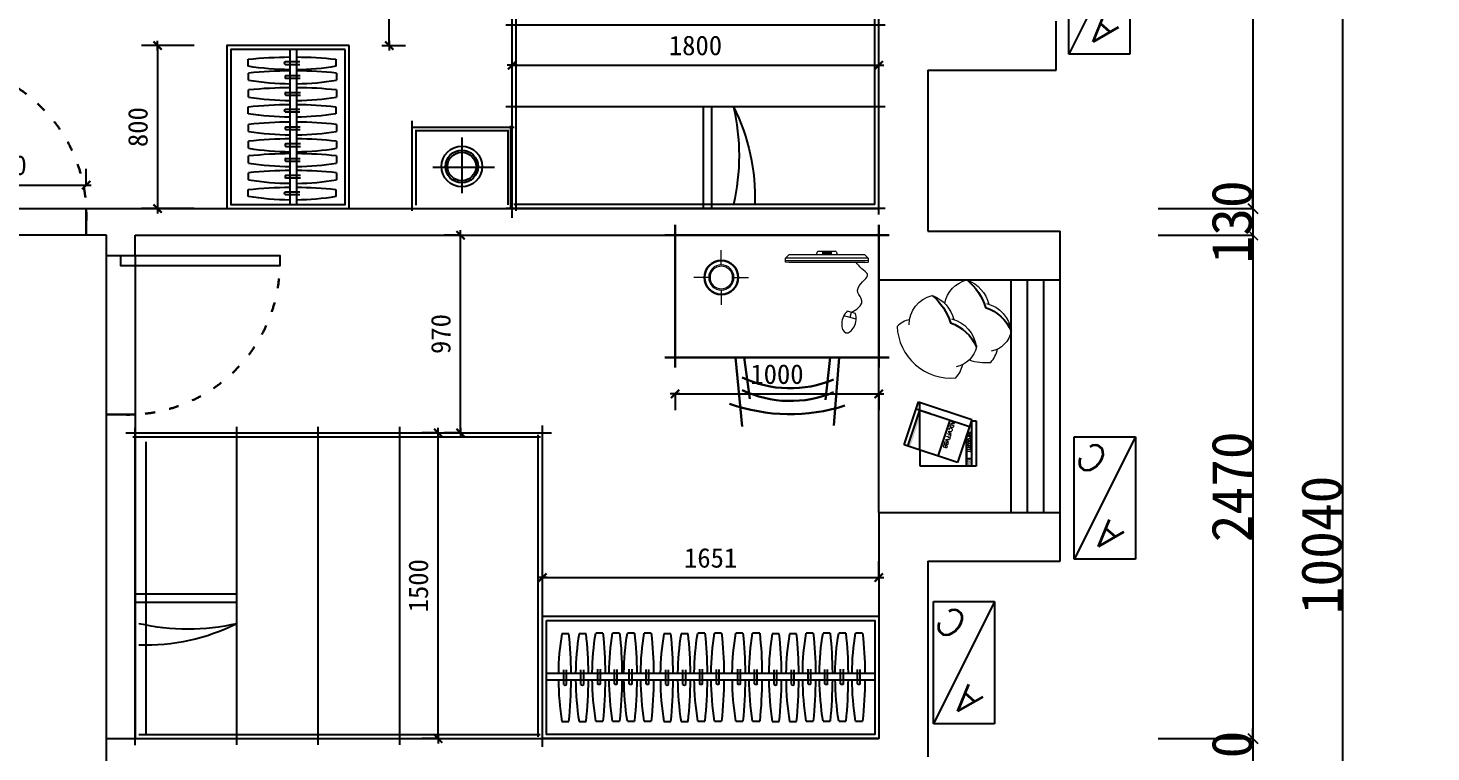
# Model space of a CAD drawing. Header units: millimetres. Extents: x -113526 to 211532, y -79714 to 28306.
# Drawn here: x 130696 to 137582, y -9075 to -5524 of the extents above; entities that cross this region are included whole.
import ezdxf

# ---------------------------------------------------------------- set-up
doc = ezdxf.new("R2010")
doc.units = ezdxf.units.MM
doc.header["$PDMODE"] = 35
doc.linetypes.add('ACAD_ISO03W100', pattern=[30, 12, -18])
doc.linetypes.add('CONTINOUS', pattern=[0])
doc.layers.add('$Longfin_AP_HATCH', color=1, linetype='Continuous')
doc.layers.add('F', color=8, linetype='Continuous')
for name, color, linetype, lineweight in [('0.15', 3, 'Continuous', 15), ('8', 8, 'Continuous', 5), ('WALL', 160, 'Continuous', 30), ('地面', 155, 'Continuous', 5), ('墙线', 7, 'CONTINOUS', 30), ('家具线', 135, 'Continuous', 18)]:
    doc.layers.add(name, color=color, linetype=linetype, lineweight=lineweight)
doc.styles.get("Standard").update_dxf_attribs({"font": 'txt', "bigfont": 'gbcbig.shx'})
doc.styles.add('标准', font='simhei.ttf')
doc.dimstyles.new('50', dxfattribs={"dimtxt": 120, "dimasz": 50, "dimexe": 1, "dimexo": 1, "dimgap": 1, "dimtad": 1, "dimdec": 0, "dimtxsty": '标准', "dimblk": 'ARCHTICK', "dimcen": 0, "dimdle": 1, "dimclrd": 157, "dimclre": 157, "dimclrt": 40, "dimadec": 0, "dimazin": 0, "dimtfac": 1, "dimtdec": 0, "dimtix": 1, "dimtmove": 2, "dimatfit": 3, "dimldrblk": 'DOT', "dimfxl": 100, "dimarcsym": 0})
doc.dimstyles.new('A3 HBA_80', dxfattribs={"dimscale": 80, "dimtxt": 2, "dimasz": 0.03, "dimexe": 2, "dimexo": 2.5, "dimgap": 0.6, "dimtad": 1, "dimdec": 0, "dimzin": 0, "dimdsep": 46, "dimtxsty": '标准', "dimblk": 'HBA_DIMENSION_TICK', "dimcen": 0, "dimclrd": 1, "dimclre": 1, "dimclrt": 2, "dimadec": 0, "dimazin": 0, "dimtfac": 1, "dimtdec": 0, "dimtix": 1, "dimtmove": 2, "dimatfit": 3, "dimldrblk": 'DOT', "dimfxl": 1, "dimtvp": 1, "dimtolj": 1, "dimtzin": 0, "dimarcsym": 0})

# ---------------------------------------------------------------- blocks, each defined once
blk = doc.blocks.new('_ArchTick')
at = {"color": 0, "linetype": 'ByBlock', "const_width": 0.15}
blk.add_lwpolyline([(-0.5, -0.5), (0.5, 0.5)], dxfattribs=at)
blk = doc.blocks.new('*D191')
at = {"color": 157, "lineweight": -2, "ltscale": 200, "transparency": 16777216}
for p, q in [((136243.1, -3039.7), (136709.2, -3039.7)), ((136708.2, -3038.7), (136708.2, -6410.7)), ((136243.1, -6409.7), (136709.2, -6409.7))]:
    blk.add_line(p, q, dxfattribs=at)
at = {"layer": 'Defpoints', "color": 0, "ltscale": 200, "transparency": 16777216}
for p in [(136242.1, -3039.7), (136242.1, -6409.7), (136708.2, -6409.7)]:
    blk.add_point(p, dxfattribs=at)
at = {"color": 157, "lineweight": -2, "ltscale": 200, "transparency": 16777216, "xscale": 50, "yscale": 50, "zscale": 50}
for p, rotation in [((136708.2, -3039.7), 90), ((136708.2, -6409.7), 270)]:
    blk.add_blockref('_ArchTick', p, dxfattribs=dict(at, rotation=rotation))
at = {"color": 2, "ltscale": 200, "transparency": 16777216, "insert": (136606.1, -4724.7), "char_height": 200, "attachment_point": 5, "rotation": 90, "style": '标准'}
blk.add_mtext('3370', dxfattribs=at)
blk = doc.blocks.new('_Dot')
at = {"color": 0, "linetype": 'ByBlock', "lineweight": -2}
blk.add_line((-0.5, 0), (-1, 0), dxfattribs=at)
at = {"color": 0, "linetype": 'ByBlock', "const_width": 0.5}
blk.add_lwpolyline([(-0.25, 0, 1), (0.25, 0, 1)], format="xyb", close=True, dxfattribs=at)
blk = doc.blocks.new('DOT')
at = {"color": 0, "linetype": 'ByBlock'}
blk.add_line((-0.35, 0), (-1, 0), dxfattribs=at)
at = {"color": 0, "linetype": 'ByBlock', "const_width": 0.35}
blk.add_lwpolyline([(-0.175, 0, 1), (0.175, 0, 1)], format="xyb", close=True, dxfattribs=at)
blk = doc.blocks.new('*D192')
at = {"color": 157, "lineweight": -2, "ltscale": 200, "transparency": 16777216}
for p, q in [((136708.2, -6409.7), (136708.2, -6359.7)), ((136243.1, -6409.7), (136709.2, -6409.7)), ((136708.2, -6409.7), (136708.2, -6539.7)), ((136243.1, -6539.7), (136709.2, -6539.7)), ((136708.2, -6539.7), (136708.2, -6589.7))]:
    blk.add_line(p, q, dxfattribs=at)
at = {"layer": 'Defpoints', "color": 0, "ltscale": 200, "transparency": 16777216}
for p in [(136242.1, -6409.7), (136242.1, -6539.7), (136708.2, -6539.7)]:
    blk.add_point(p, dxfattribs=at)
at = {"color": 157, "lineweight": -2, "ltscale": 200, "transparency": 16777216, "xscale": 50, "yscale": 50, "zscale": 50}
for p, rotation in [((136708.2, -6409.7), 270), ((136708.2, -6539.7), 90)]:
    blk.add_blockref('_ArchTick', p, dxfattribs=dict(at, rotation=rotation))
at = {"color": 2, "ltscale": 200, "transparency": 16777216, "insert": (136606.1, -6474.7), "char_height": 200, "attachment_point": 5, "rotation": 90, "style": '标准'}
blk.add_mtext('130', dxfattribs=at)
blk = doc.blocks.new('*D193')
at = {"color": 157, "lineweight": -2, "ltscale": 200, "transparency": 16777216}
for p, q in [((136243.1, -6539.7), (136709.2, -6539.7)), ((136708.2, -6538.7), (136708.2, -9010.7)), ((136243.1, -9009.7), (136709.2, -9009.7))]:
    blk.add_line(p, q, dxfattribs=at)
at = {"layer": 'Defpoints', "color": 0, "ltscale": 200, "transparency": 16777216}
for p in [(136242.1, -6539.7), (136242.1, -9009.7), (136708.2, -9009.7)]:
    blk.add_point(p, dxfattribs=at)
at = {"color": 157, "lineweight": -2, "ltscale": 200, "transparency": 16777216, "xscale": 50, "yscale": 50, "zscale": 50}
for p, rotation in [((136708.2, -6539.7), 90), ((136708.2, -9009.7), 270)]:
    blk.add_blockref('_ArchTick', p, dxfattribs=dict(at, rotation=rotation))
at = {"color": 2, "ltscale": 200, "transparency": 16777216, "insert": (136606.1, -7774.7), "char_height": 200, "attachment_point": 5, "rotation": 90, "style": '标准'}
blk.add_mtext('2470', dxfattribs=at)
blk = doc.blocks.new('*D194')
at = {"color": 157, "lineweight": -2, "ltscale": 200, "transparency": 16777216}
for p, q in [((136243.1, -9009.7), (136709.2, -9009.7)), ((136708.2, -9009.7), (136708.2, -8959.7)), ((136708.2, -9009.7), (136708.2, -9339.7)), ((136243.1, -9339.7), (136709.2, -9339.7)), ((136708.2, -9339.7), (136708.2, -9389.7))]:
    blk.add_line(p, q, dxfattribs=at)
at = {"layer": 'Defpoints', "color": 0, "ltscale": 200, "transparency": 16777216}
for p in [(136242.1, -9009.7), (136242.1, -9339.7), (136708.2, -9339.7)]:
    blk.add_point(p, dxfattribs=at)
at = {"color": 157, "lineweight": -2, "ltscale": 200, "transparency": 16777216, "xscale": 50, "yscale": 50, "zscale": 50}
for p, rotation in [((136708.2, -9009.7), 270), ((136708.2, -9339.7), 90)]:
    blk.add_blockref('_ArchTick', p, dxfattribs=dict(at, rotation=rotation))
at = {"color": 2, "ltscale": 200, "transparency": 16777216, "insert": (136606.1, -9174.7), "char_height": 200, "attachment_point": 5, "rotation": 90, "style": '标准'}
blk.add_mtext('330', dxfattribs=at)
blk = doc.blocks.new('*D197')
at = {"color": 157, "lineweight": -2, "ltscale": 200, "transparency": 16777216}
for p, q in [((136243.1, -3039.7), (137149.1, -3039.7)), ((137148.1, -3038.7), (137148.1, -13080.7)), ((136243.1, -13079.7), (137149.1, -13079.7))]:
    blk.add_line(p, q, dxfattribs=at)
at = {"layer": 'Defpoints', "color": 0, "ltscale": 200, "transparency": 16777216}
for p in [(136242.1, -3039.7), (136242.1, -13079.7), (137148.1, -13079.7)]:
    blk.add_point(p, dxfattribs=at)
at = {"color": 157, "lineweight": -2, "ltscale": 200, "transparency": 16777216, "xscale": 50, "yscale": 50, "zscale": 50}
for p, rotation in [((137148.1, -3039.7), 90), ((137148.1, -13079.7), 270)]:
    blk.add_blockref('_ArchTick', p, dxfattribs=dict(at, rotation=rotation))
at = {"color": 2, "ltscale": 200, "transparency": 16777216, "insert": (137046, -8059.7), "char_height": 200, "attachment_point": 5, "rotation": 90, "style": '标准'}
blk.add_mtext('10040', dxfattribs=at)
blk = doc.blocks.new('sadffgdj')
at = {"color": 250, "linetype": 'Continuous'}
for p, q in [((108091.4, -7757.5), (108691.7, -7757.5)), ((108091.4, -8057.4), (108091.4, -7757.5)), ((108691.7, -7757.5), (108691.7, -8057.4)), ((108691.7, -8057.4), (108091.4, -8057.4))]:
    blk.add_line(p, q, dxfattribs=at)
at = {"color": 250, "linetype": 'ByBlock'}
blk.add_line((108691.7, -8057.4), (108091.4, -7757.5), dxfattribs=at)
at = {"color": 250, "linetype": 'Continuous'}
for s, p in [('C', (108597.7, -7933)), ('A', (108220.5, -8005.4))]:
    blk.add_text(s, height=135.5, rotation=48.93217, dxfattribs=at).set_placement(p)
blk = doc.blocks.new('dsfbN')
at = {"color": 8}
blk.add_lwpolyline([(173732475.5, 71137090.8, -0.14773), (173732557.5, 71136951.3, -0.213343), (173732677.8, 71136828.2, -0.178662)], format="xyb", dxfattribs=at)
at = {"layer": '0.15', "color": 4, "linetype": 'ByBlock'}
for points in [[(173732355.2, 71136954, -0.356772), (173732475.5, 71137090.8, -0.249542), (173732574.6, 71136966.9, 9.61688)], [(173732358.1, 71136978.1, 0.165541), (173732295, 71136948.5, 0.425989), (173732568.4, 71136680.5, 0.121523), (173732606.1, 71136744.1, -7.115464)], [(173732564, 71136970.6, -0.306663), (173732677.8, 71136828.2, -0.30633), (173732573.9, 71136735.2, 0.872847)]]:
    blk.add_lwpolyline(points, format="xyb", dxfattribs=at)
blk = doc.blocks.new('DGBAehnrgm')
at = {"color": 8}
blk.add_lwpolyline([(173732475.5, 71137090.8, -0.14773), (173732557.5, 71136951.3, -0.213343), (173732677.8, 71136828.2, -0.178662)], format="xyb", dxfattribs=at)
at = {"layer": '0.15', "color": 4, "linetype": 'ByBlock'}
for points in [[(173732358.9, 71136981.9, -0.302541), (173732475.5, 71137090.8, -0.249542), (173732574.6, 71136966.9)], [(173732564, 71136970.6, -0.306663), (173732677.8, 71136828.2, -0.30633), (173732573.9, 71136735.2, 0.872847)], [(173732463.8, 71136698.6, 0.100993), (173732568.4, 71136680.5, 0.121523), (173732606.1, 71136744.1)]]:
    blk.add_lwpolyline(points, format="xyb", dxfattribs=at)
at = {"layer": '$Longfin_AP_HATCH', "color": 2}
blk.add_blockref('dsfbN', (-175.5, -66.5), dxfattribs=at)
blk = doc.blocks.new('q4yq34')
h = blk.add_hatch()
h.set_pattern_fill('AR-SAND', color=8, scale=0.1, angle=-45, style=0)
h.set_pattern_definition([(352.5, (11138.1767, -104217.2023), (3.34753489, 3.57381349), [0, -3.8608, 0, -4.318, 0, -4.1275]), (322.5, (11138.177, -104217.202), (8.2473285, 1.89010928), [0, -2.0828, 0, -3.4798, 0, -1.3335]), (282.5, (11135.9675, -104214.993), (5.60332312, -5.58299826), [0, -1.27, 0, -4.572, 0, -5.969]), (272.5, (11135.9675, -104214.993), (6.9755078, -3.8228111), [0, -0.635, 0, -2.9972, 0, -3.429])])
h.paths.add_polyline_path([(31271.6, -2113.7), (31241.6, -2113.7), (31241.6, -2133.7), (31271.6, -2133.7)])
at = {"color": 8}
for p, q in [((31008.2, -2330.9), (31080.8, -2112.7)), ((31042, -2324.2), (31109.3, -2122.1)), ((31080.8, -2112.7), (31256.3, -2171.1)), ((31086.6, -2114.6), (31086.6, -2093.7)), ((31086.6, -2093.7), (31271.6, -2093.7)), ((31086.6, -2113.7), (31271.6, -2113.7)), ((31241.6, -2113.7), (31241.6, -2133.7)), ((31271.6, -2093.7), (31271.6, -2323.7)), ((31144.1, -2133.7), (31271.6, -2133.7)), ((31271.6, -2134.4), (31146.2, -2134.4)), ((31256.3, -2171.1), (31183.7, -2389.3)), ((31230.9, -2250.4), (31083.8, -2201.3)), ((31036.6, -2340.4), (31056.3, -2281.3)), ((31183.7, -2389.3), (31008.2, -2330.9)), ((31205.1, -2324.9), (31010.1, -2324.9)), ((31189, -2373.3), (31042, -2324.2)), ((31271.6, -2323.7), (31205.5, -2323.7))]:
    blk.add_line(p, q, dxfattribs=at)
blk.add_solid([(31192.2, -2363.8), (31189, -2373.3), (31073.6, -2324.2), (31070.4, -2333.7)], dxfattribs=at)
at = {"color": 8, "insert": (31129.3, -2116.1), "char_height": 12, "width": 3.736, "attachment_point": 1}
blk.add_mtext('TRFGGGYTT', dxfattribs=at)
at = {"color": 8, "insert": (31093.1, -2181.2), "char_height": 15, "width": 102.736, "attachment_point": 1, "rotation": 342}
blk.add_mtext('ADCVFFVBB', dxfattribs=at)
blk = doc.blocks.new('dsfghgm')
at = {"color": 251}
for p, q in [((50854.2, 16706.3), (50854.2, 14617.5)), ((50874.2, 16672.5), (50874.2, 14672.1)), ((50874.2, 16672.5), (50874.2, 14672.1)), ((52654.2, 16690.6), (52654.2, 14596.6)), ((52634.2, 16642), (50862.4, 16642)), ((52634.2, 16642), (50862.4, 16642)), ((51794.2, 16662), (51794.2, 16162)), ((51794.2, 16662), (51794.2, 16162)), ((51834.2, 16662), (51834.2, 16162)), ((51834.2, 16662), (51834.2, 16162)), ((52634.2, 16642), (52634.2, 14673.6)), ((52634.2, 16642), (52634.2, 14673.6)), ((52684.4, 16162), (50824, 16162)), ((52684.4, 16162), (50824, 16162)), ((52684.4, 15762), (50824, 15762)), ((52684.4, 15762), (50824, 15762)), ((52684.4, 15362), (50824, 15362)), ((52684.4, 15362), (50824, 15362)), ((52644.7, 14682), (50863.6, 14682)), ((52644.7, 14682), (50863.6, 14682)), ((52694.9, 14662), (50818.7, 14662))]:
    blk.add_line(p, q, dxfattribs=at)
at = {"color": 4}
for p, q in [((50854.2, 16706.3), (50854.2, 14617.5)), ((52654.2, 16690.6), (52654.2, 14596.6)), ((52684.4, 16662), (50824, 16662)), ((52694.9, 14662), (50818.7, 14662))]:
    blk.add_line(p, q, dxfattribs=at)
at = {"color": 251}
for centre, radius, start, end in [((50906.9, 16402), 1061, 346.92637, 13.07363), ((51062.6, 16605.3), 983.3, 333.20813, 2.14344)]:
    blk.add_arc(centre, radius, start, end, dxfattribs=at)
blk = doc.blocks.new('dsfgbhdm')
at = {"color": 4}
for p, q in [((56394.9, 18309.1), (56394.9, 18876.1)), ((56409.7, 18831.9), (55959.9, 18831.9)), ((56405, 18341.2), (55964.6, 18341.2))]:
    blk.add_line(p, q, dxfattribs=at)
at = {"color": 251}
for p, q in [((56409.7, 18831.9), (55959.9, 18831.9)), ((56396.8, 18825), (55988.9, 18825)), ((56396.8, 18825), (55988.9, 18825)), ((55994.9, 18339.7), (55994.9, 18841.7)), ((55994.9, 18339.7), (55994.9, 18841.7)), ((56376.2, 18811.9), (56008.3, 18811.9)), ((56376.2, 18811.9), (56008.3, 18811.9)), ((56010.9, 18358), (56010.9, 18815.7)), ((56010.9, 18358), (56010.9, 18815.7)), ((56190.9, 18442.6), (56190.9, 18744.8)), ((56319.5, 18586.6), (56046.2, 18586.6)), ((56405, 18341.2), (55964.6, 18341.2)), ((56377.8, 18361.2), (56007.8, 18361.2)), ((56377.8, 18361.2), (56007.8, 18361.2))]:
    blk.add_line(p, q, dxfattribs=at)
for radius in [100, 100, 80, 80, 70, 70]:
    blk.add_circle((56188.1, 18585), radius, dxfattribs=at)
blk = doc.blocks.new('HBA_DIMENSION_TICK')
at = {"color": 0, "linetype": 'ByBlock'}
for p, q in [((-10, 0), (0, 0)), ((0, 0), (10, 0))]:
    blk.add_line(p, q, dxfattribs=at)
at = {"color": 50, "linetype": 'ByBlock'}
blk.add_solid([(-10, -7), (-7, -10), (7, 10), (10, 7)], dxfattribs=at)
blk = doc.blocks.new('*D253')
at = {"color": 157, "lineweight": -2, "transparency": 16777216}
for p, q in [((130202.1, -6293.7), (130202.1, -6213.7)), ((130982.1, -6293.7), (130982.1, -6213.7)), ((130204.5, -6293.7), (130979.7, -6293.7))]:
    blk.add_line(p, q, dxfattribs=at)
at = {"layer": 'Defpoints', "color": 0, "transparency": 16777216}
for p in [(130982.1, -6293.7), (130202.1, -6409.7), (130982.1, -6409.7)]:
    blk.add_point(p, dxfattribs=at)
at = {"color": 157, "lineweight": -2, "transparency": 16777216, "xscale": 2.4, "yscale": 2.4, "zscale": 2.4, "rotation": 180}
blk.add_blockref('HBA_DIMENSION_TICK', (130202.1, -6293.7), dxfattribs=at)
at = {"color": 157, "lineweight": -2, "transparency": 16777216, "xscale": 2.4, "yscale": 2.4, "zscale": 2.4}
blk.add_blockref('HBA_DIMENSION_TICK', (130982.1, -6293.7), dxfattribs=at)
at = {"color": 2, "transparency": 16777216, "insert": (130592.1, -6197.2), "char_height": 96, "attachment_point": 5, "style": '标准'}
blk.add_mtext('\\A1;780', dxfattribs=at)
blk = doc.blocks.new('*D254')
at = {"color": 157, "lineweight": -2, "transparency": 16777216}
for p, q in [((133072.1, -5706.1), (133072.1, -5626.1)), ((134872.1, -5706.1), (134872.1, -5626.1)), ((133074.5, -5706.1), (134869.7, -5706.1))]:
    blk.add_line(p, q, dxfattribs=at)
at = {"layer": 'Defpoints', "color": 0, "transparency": 16777216}
for p in [(134872.1, -5706.1), (133072.1, -5753.4), (134872.1, -5753.4)]:
    blk.add_point(p, dxfattribs=at)
at = {"color": 157, "lineweight": -2, "transparency": 16777216, "xscale": 2.4, "yscale": 2.4, "zscale": 2.4, "rotation": 180}
blk.add_blockref('HBA_DIMENSION_TICK', (133072.1, -5706.1), dxfattribs=at)
at = {"color": 157, "lineweight": -2, "transparency": 16777216, "xscale": 2.4, "yscale": 2.4, "zscale": 2.4}
blk.add_blockref('HBA_DIMENSION_TICK', (134872.1, -5706.1), dxfattribs=at)
at = {"color": 2, "transparency": 16777216, "insert": (133972.1, -5609.6), "char_height": 96, "attachment_point": 5, "style": '标准'}
blk.add_mtext('\\A1;1800', dxfattribs=at)
blk = doc.blocks.new('*D355')
at = {"color": 157, "lineweight": -2, "transparency": 16777216}
for p, q in [((161755.1, -5039.7), (161663.8, -5039.7)), ((161743.8, -5042.1), (161743.8, -6407.3)), ((161343.8, -6409.7), (161823.8, -6409.7))]:
    blk.add_line(p, q, dxfattribs=at)
at = {"layer": 'Defpoints', "color": 0, "transparency": 16777216}
for p in [(161915.1, -5039.7), (131672.1, -6409.7), (161743.8, -6409.7)]:
    blk.add_point(p, dxfattribs=at)
at = {"color": 157, "lineweight": -2, "transparency": 16777216, "xscale": 2.4, "yscale": 2.4, "zscale": 2.4}
for p, rotation in [((161743.8, -5039.7), 90), ((161743.8, -6409.7), 270)]:
    blk.add_blockref('HBA_DIMENSION_TICK', p, dxfattribs=dict(at, rotation=rotation))
at = {"color": 2, "transparency": 16777216, "insert": (161647.3, -5724.7), "char_height": 96, "attachment_point": 5, "rotation": 90, "style": '标准'}
blk.add_mtext('\\A1;1370', dxfattribs=at)
blk = doc.blocks.new('*D380')
at = {"color": 157, "lineweight": -2, "transparency": 16777216}
for p, q in [((132432.1, -4609.5), (132549.2, -4609.5)), ((132469.2, -5607.3), (132469.2, -4611.9)), ((132432.1, -5609.7), (132549.2, -5609.7))]:
    blk.add_line(p, q, dxfattribs=at)
at = {"layer": 'Defpoints', "color": 0, "transparency": 16777216}
for p in [(132272.1, -4609.5), (132469.2, -4609.5), (132272.1, -5609.7)]:
    blk.add_point(p, dxfattribs=at)
at = {"color": 157, "lineweight": -2, "transparency": 16777216, "xscale": 2.4, "yscale": 2.4, "zscale": 2.4}
for p, rotation in [((132469.2, -4609.5), 90), ((132469.2, -5609.7), 270)]:
    blk.add_blockref('HBA_DIMENSION_TICK', p, dxfattribs=dict(at, rotation=rotation))
at = {"color": 2, "transparency": 16777216, "insert": (132372.7, -5109.6), "char_height": 96, "attachment_point": 5, "rotation": 90, "style": '标准'}
blk.add_mtext('\\A1;1000', dxfattribs=at)
blk = doc.blocks.new('*D381')
at = {"color": 157, "lineweight": -2, "transparency": 16777216}
for p, q in [((131512.1, -5609.7), (131252.3, -5609.7)), ((131332.3, -5612.1), (131332.3, -6407.3)), ((131512.1, -6409.7), (131252.3, -6409.7))]:
    blk.add_line(p, q, dxfattribs=at)
at = {"layer": 'Defpoints', "color": 0, "transparency": 16777216}
for p in [(131672.1, -5609.7), (131332.3, -6409.7), (131672.1, -6409.7)]:
    blk.add_point(p, dxfattribs=at)
at = {"color": 157, "lineweight": -2, "transparency": 16777216, "xscale": 2.4, "yscale": 2.4, "zscale": 2.4}
for p, rotation in [((131332.3, -5609.7), 90), ((131332.3, -6409.7), 270)]:
    blk.add_blockref('HBA_DIMENSION_TICK', p, dxfattribs=dict(at, rotation=rotation))
at = {"color": 2, "transparency": 16777216, "insert": (131235.8, -6009.7), "char_height": 96, "attachment_point": 5, "rotation": 90, "style": '标准'}
blk.add_mtext('\\A1;800', dxfattribs=at)
blk = doc.blocks.new('hfd')
at = {"layer": 'F', "color": 8}
for p, q in [((-1034314.1, -372042.9), (-1034279.5, -372042.9)), ((-1034231.5, -372042.7), (-1034196.9, -372042.7)), ((-1034304.8, -372225.3), (-1034304.8, -372296.7)), ((-1034291.4, -372225.3), (-1034291.4, -372296.7)), ((-1034222.2, -372225.1), (-1034222.2, -372296.6)), ((-1034208.8, -372225.1), (-1034208.8, -372296.6)), ((-1034279.5, -372473.6), (-1034314.1, -372473.6)), ((-1034196.9, -372473.5), (-1034231.5, -372473.5))]:
    blk.add_line(p, q, dxfattribs=at)
for centre, radius, start, end in [((-1032873.9, -372265.6), 1457.4, 171.20764, 179.3117), ((-1036468.8, -372265.6), 2200.6, 0.45532, 5.80946), ((-1032791.3, -372265.5), 1457.4, 171.20764, 179.3117), ((-1036386.2, -372265.4), 2200.6, 0.45532, 5.80946), ((-1034298.1, -372229.8), 8.08, 33.97742, 146.02258), ((-1034215.5, -372229.6), 8.08, 33.97742, 146.02258), ((-1033097.4, -372268.8), 1233.9, 180.5457, 189.55719), ((-1036129.9, -372268.8), 1861.7, 353.68333, 359.63949), ((-1033014.8, -372268.6), 1233.9, 180.5457, 189.55719), ((-1036047.3, -372268.6), 1861.7, 353.68333, 359.63949)]:
    blk.add_arc(centre, radius, start, end, dxfattribs=at)
blk = doc.blocks.new('drtyjj')
at = {"layer": 'F', "color": 8}
for p, q in [((174031251.3, 70471531.8), (174031251.3, 70471497.2)), ((174031433.7, 70471522.5), (174031505.2, 70471522.5)), ((174031682.1, 70471497.2), (174031682.1, 70471531.8)), ((174031433.7, 70471509.1), (174031505.2, 70471509.1))]:
    blk.add_line(p, q, dxfattribs=at)
for centre, radius, start, end in [((174031474.1, 70470091.6), 1457.4, 90.6883, 98.79236), ((174031438.2, 70471515.8), 8.08, 123.97742, 236.02258), ((174031477.2, 70470315.1), 1233.9, 80.44281, 89.4543), ((174031474, 70473686.5), 2200.6, 264.19054, 269.54468), ((174031477.2, 70473347.6), 1861.7, 270.36051, 276.31667)]:
    blk.add_arc(centre, radius, start, end, dxfattribs=at)
blk = doc.blocks.new('fgsnghm')
at = {"layer": '8', "color": 8}
for p, q in [((132898.9, -11031.7), (132898.9, -10959.4)), ((132837, -11093.5), (132764.7, -11093.5)), ((132960.7, -11093.6), (133033.1, -11093.7)), ((132898.8, -11155.4), (132898.8, -11227.8))]:
    blk.add_line(p, q, dxfattribs=at)
for radius in [61.9, 55.5]:
    blk.add_circle((132898.9, -11093.6), radius, dxfattribs=at)
at = {"layer": 'WALL', "color": 4}
for p, q in [((133001.3, -10363), (132968, -10701.1)), ((133451.5, -10367.9), (133477.1, -10701.1)), ((132672.1, -10651.1), (132672.1, -11351.1)), ((133672.1, -10651.1), (133672.1, -11351.1)), ((133722.6, -10701.1), (132622.5, -10701.1)), ((133722.2, -11301.1), (132622.1, -11301.1))]:
    blk.add_line(p, q, dxfattribs=at)
at = {"layer": 'WALL', "color": 8}
for p, q in [((133039.4, -10498.4), (133011.8, -10701.1)), ((133410.6, -10492.7), (133433.7, -10701.1))]:
    blk.add_line(p, q, dxfattribs=at)
blk.add_circle((132898.9, -11093.6), 83.1, dxfattribs=at)
at = {"layer": 'WALL', "color": 4}
blk.add_arc((133236.5, -11303.9), 881.3, 72.24157, 109.67508, dxfattribs=at)
at = {"layer": 'WALL', "color": 8}
for centre in [(133237.7, -11035.4), (133237, -11097.8)]:
    blk.add_arc(centre, 548.1, 67.20626, 115.53363, dxfattribs=at)
at = {"layer": '地面', "color": 8}
for p, q in [((133560.8, -10889.1), (133499.7, -10905.4)), ((133557.6, -10916.4), (133516.1, -10927.5)), ((133536.9, -10921.9), (133530.3, -10897.2)), ((133230.2, -11166.4), (133214.5, -11167.8)), ((133619.5, -11175.4), (133214.5, -11175.4)), ((133619.5, -11188.9), (133214.5, -11188.9)), ((133462, -11220.4), (133372, -11220.4)), ((133395.8, -11220.4), (133395.8, -11206.9)), ((133438.3, -11208.4), (133395.8, -11208.4)), ((133438.3, -11210.6), (133395.8, -11210.6)), ((133438.3, -11213.6), (133395.8, -11213.6)), ((133438.3, -11216.7), (133395.8, -11216.7)), ((133438.3, -11218.9), (133395.8, -11218.9)), ((133438.3, -11220.4), (133438.3, -11206.9))]:
    blk.add_line(p, q, dxfattribs=at)
at = {"layer": '地面', "color": 8, "extrusion": (0, 0, -1)}
blk.add_ellipse((133525.3, -10878.8), major_axis=(-15.1, 56.2), ratio=0.57476, start_param=3.83806, end_param=8.728311, dxfattribs=at)
at = {"layer": '地面', "color": 8}
for centre, start_param, end_param in [((133381.9, -11211.2), 0.463299, 1.540111), ((133452.2, -11211.2), 3.172278, 4.24909)]:
    blk.add_ellipse(centre, major_axis=(-9.53, 9.53), ratio=1, start_param=start_param, end_param=end_param, dxfattribs=at)
blk.add_open_spline([(133536.9, -10921.9), (133624.6, -10969), (133522.3, -11025.5), (133647.4, -11106.9), (133597.8, -11122.3), (133567.1, -11158.9), (133561.2, -11166.4)], degree=3, knots=[0, 0, 0, 0, 95.267972, 207.243527, 324.461045, 354.719429, 354.719429, 354.719429, 354.719429], dxfattribs=at)
at = {"layer": '家具线', "color": 8}
for p, q in [((133214.5, -11167.8), (133214.5, -11188.9)), ((133214.5, -11188.9), (133232.5, -11206.9)), ((133603.8, -11166.4), (133230.2, -11166.4)), ((133232.5, -11206.9), (133601.5, -11206.9)), ((133601.5, -11206.9), (133619.5, -11188.9)), ((133603.8, -11166.4), (133619.5, -11167.8)), ((133619.5, -11188.9), (133619.5, -11167.8))]:
    blk.add_line(p, q, dxfattribs=at)
blk = doc.blocks.new('*D382')
at = {"color": 157, "lineweight": -2, "transparency": 16777216}
for p, q in [((133872.1, -7318.7), (133872.1, -7398.7)), ((133874.5, -7318.7), (134869.7, -7318.7)), ((134872.1, -7318.7), (134872.1, -7398.7))]:
    blk.add_line(p, q, dxfattribs=at)
at = {"layer": 'Defpoints', "color": 0, "transparency": 16777216}
for p in [(133872.1, -7189.7), (134872.1, -7247.3), (134872.1, -7318.7)]:
    blk.add_point(p, dxfattribs=at)
at = {"color": 157, "lineweight": -2, "transparency": 16777216, "xscale": 2.4, "yscale": 2.4, "zscale": 2.4, "rotation": 180}
blk.add_blockref('HBA_DIMENSION_TICK', (133872.1, -7318.7), dxfattribs=at)
at = {"color": 157, "lineweight": -2, "transparency": 16777216, "xscale": 2.4, "yscale": 2.4, "zscale": 2.4}
blk.add_blockref('HBA_DIMENSION_TICK', (134872.1, -7318.7), dxfattribs=at)
at = {"color": 2, "transparency": 16777216, "insert": (134372.1, -7222.2), "char_height": 96, "attachment_point": 5, "style": '标准'}
blk.add_mtext('\\A1;1000', dxfattribs=at)
blk = doc.blocks.new('sdgfngmh')
at = {"color": 251}
for p, q in [((54396.2, 15801.6), (54396.2, 17377.7)), ((55096.2, 15812), (55096.2, 17372.5)), ((55096.2, 15812), (55096.2, 17372.5)), ((55496.2, 15812), (55496.2, 17372.5)), ((55496.2, 15812), (55496.2, 17372.5)), ((55896.2, 15812), (55896.2, 17372.5)), ((55896.2, 15812), (55896.2, 17372.5)), ((56440.5, 17342.3), (54351.7, 17342.3)), ((56406.7, 17322.3), (54406.3, 17322.3)), ((56406.7, 17322.3), (54406.3, 17322.3)), ((54416.2, 15851.7), (54416.2, 17332.8)), ((54416.2, 15851.7), (54416.2, 17332.8)), ((56396.2, 16552.3), (55896.2, 16552.3)), ((56396.2, 16552.3), (55896.2, 16552.3)), ((56396.2, 16512.3), (55896.2, 16512.3)), ((56396.2, 16512.3), (55896.2, 16512.3)), ((56424.8, 15842.3), (54330.8, 15842.3)), ((56376.2, 15862.3), (54407.8, 15862.3)), ((56376.2, 15862.3), (54407.8, 15862.3))]:
    blk.add_line(p, q, dxfattribs=at)
at = {"color": 4}
for p, q in [((54396.2, 15801.6), (54396.2, 17377.7)), ((56394.9, 15809.4), (56394.9, 17367.4)), ((56440.5, 17342.3), (54351.7, 17342.3)), ((56390.9, 17342.3), (55890.9, 17342.3)), ((56424.8, 15842.3), (54330.8, 15842.3))]:
    blk.add_line(p, q, dxfattribs=at)
at = {"color": 250}
blk.add_line((56340.4, 15862.3), (56340.4, 17297.5), dxfattribs=at)
at = {"color": 251}
for centre, radius, start, end in [((56136.2, 17439.6), 1061, 256.92637, 283.07363), ((56339.5, 17283.8), 983.3, 243.20815, 272.14343)]:
    blk.add_arc(centre, radius, start, end, dxfattribs=at)
blk = doc.blocks.new('*D383')
at = {"color": 157, "lineweight": -2, "transparency": 16777216}
for p, q in [((132709, -7509.7), (132629, -7509.7)), ((132709, -9007.3), (132709, -7512.1)), ((132709, -9009.7), (132629, -9009.7))]:
    blk.add_line(p, q, dxfattribs=at)
at = {"layer": 'Defpoints', "color": 0, "transparency": 16777216}
for p in [(132709, -7509.7), (132793.1, -7509.7), (132793.1, -9009.7)]:
    blk.add_point(p, dxfattribs=at)
at = {"color": 157, "lineweight": -2, "transparency": 16777216, "xscale": 2.4, "yscale": 2.4, "zscale": 2.4}
for p, rotation in [((132709, -7509.7), 90), ((132709, -9009.7), 270)]:
    blk.add_blockref('HBA_DIMENSION_TICK', p, dxfattribs=dict(at, rotation=rotation))
at = {"color": 2, "transparency": 16777216, "insert": (132612.4, -8259.7), "char_height": 96, "attachment_point": 5, "rotation": 90, "style": '标准'}
blk.add_mtext('\\A1;1500', dxfattribs=at)
blk = doc.blocks.new('*D384')
at = {"color": 157, "lineweight": -2, "transparency": 16777216}
for p, q in [((132819, -6539.7), (132739, -6539.7)), ((132819, -7507.3), (132819, -6542.1)), ((132819, -7509.7), (132739, -7509.7))]:
    blk.add_line(p, q, dxfattribs=at)
at = {"layer": 'Defpoints', "color": 0, "transparency": 16777216}
for p in [(132819, -6539.7), (132896.6, -6539.7), (132896.6, -7509.7)]:
    blk.add_point(p, dxfattribs=at)
at = {"color": 157, "lineweight": -2, "transparency": 16777216, "xscale": 2.4, "yscale": 2.4, "zscale": 2.4}
for p, rotation in [((132819, -6539.7), 90), ((132819, -7509.7), 270)]:
    blk.add_blockref('HBA_DIMENSION_TICK', p, dxfattribs=dict(at, rotation=rotation))
at = {"color": 2, "transparency": 16777216, "insert": (132722.5, -7024.7), "char_height": 96, "attachment_point": 5, "rotation": 90, "style": '标准'}
blk.add_mtext('\\A1;970', dxfattribs=at)
blk = doc.blocks.new('*D385')
at = {"color": 157, "lineweight": -2, "transparency": 16777216}
for p, q in [((133220.8, -8219.7), (133220.8, -8139.7)), ((134872.1, -8219.7), (134872.1, -8139.7)), ((133223.2, -8219.7), (134869.7, -8219.7))]:
    blk.add_line(p, q, dxfattribs=at)
at = {"layer": 'Defpoints', "color": 0, "transparency": 16777216}
for p in [(133220.8, -8262.4), (134872.1, -8219.7), (134872.1, -8262.4)]:
    blk.add_point(p, dxfattribs=at)
at = {"color": 157, "lineweight": -2, "transparency": 16777216, "xscale": 2.4, "yscale": 2.4, "zscale": 2.4, "rotation": 180}
blk.add_blockref('HBA_DIMENSION_TICK', (133220.8, -8219.7), dxfattribs=at)
at = {"color": 157, "lineweight": -2, "transparency": 16777216, "xscale": 2.4, "yscale": 2.4, "zscale": 2.4}
blk.add_blockref('HBA_DIMENSION_TICK', (134872.1, -8219.7), dxfattribs=at)
at = {"color": 2, "transparency": 16777216, "insert": (134046.4, -8123.7), "char_height": 96, "attachment_point": 5, "style": '标准'}
blk.add_mtext('\\A1;1651', dxfattribs=at)

msp = doc.modelspace()

# ---------------------------------------------------------------- linework, layer by layer
at = {"ltscale": 200}
for p, q in [((134872.1, -6409.7), (134872.1, -5489.7)), ((135742.1, -5729.7), (135742.1, -5489.7)), ((135112.1, -5729.7), (135112.1, -6519.7)), ((135112.1, -5729.7), (135742.1, -5729.7)), ((130982.1, -6539.7), (130982.1, -6409.7)), ((130982.1, -6409.7), (134872.1, -6409.7)), ((131082.1, -6539.7), (130982.1, -6539.7)), ((131082.1, -6639.7), (131082.1, -6539.7)), ((131222.1, -6639.7), (131222.1, -6539.7)), ((131222.1, -6539.7), (134872.1, -6539.7)), ((134872.1, -6539.7), (134872.1, -6759.7)), ((135112.1, -6519.7), (135762.1, -6519.7)), ((135762.1, -6759.7), (135762.1, -6519.7)), ((131082.1, -6639.7), (131222.1, -6639.7)), ((134872.1, -6759.7), (135762.1, -6759.7)), ((131082.1, -9249.7), (131082.1, -7419.7)), ((131082.1, -7419.7), (131222.1, -7419.7)), ((131222.1, -7419.7), (131222.1, -9009.7)), ((134872.1, -7899.7), (134872.1, -9009.7)), ((134872.1, -7899.7), (135762.1, -7899.7)), ((135762.1, -8139.7), (135762.1, -7899.7)), ((135112.1, -8139.7), (135112.1, -9099.7)), ((135112.1, -8139.7), (135762.1, -8139.7)), ((131082.1, -9009.7), (134872.1, -9009.7))]:
    msp.add_line(p, q, dxfattribs=at)
at = {"color": 8}
for p, q in [((131981.4, -5629.7, 0), (131981.4, -6389.7)), ((132013.8, -5629.7, 0), (132013.8, -6389.7)), ((133240.8, -8688.8, 0), (134852.1, -8688.8, 0)), ((133240.8, -8721.2, 0), (134852.1, -8721.2, 0))]:
    msp.add_line(p, q, dxfattribs=at)
at = {"color": 8, "ltscale": 200}
for p, q in [((134872.1, -7899.7), (134872.1, -6759.7)), ((135602.1, -7899.7), (135602.1, -6759.7)), ((135682.1, -7899.7), (135682.1, -6759.7))]:
    msp.add_line(p, q, dxfattribs=at)
at = {"color": 4, "ltscale": 200}
for p, q in [((135522.1, -7899.7), (135522.1, -6759.7)), ((135762.1, -7899.7), (135762.1, -6759.7))]:
    msp.add_line(p, q, dxfattribs=at)
at = {"color": 4}
for points in [[(132272.1, -5609.7), (131672.1, -5609.7), (131672.1, -6409.7), (132272.1, -6409.7)], [(131152.1, -6639.7), (131932.1, -6639.7), (131932.1, -6689.7), (131152.1, -6689.7)], [(133220.8, -8409.7), (134872.1, -8409.7), (134872.1, -9009.7), (133220.8, -9009.7)]]:
    msp.add_lwpolyline(points, close=True, dxfattribs=at)
at = {"color": 8}
for points in [[(132252.1, -5629.7), (131692.1, -5629.7), (131692.1, -6389.7), (132252.1, -6389.7)], [(133240.8, -8429.7), (134852.1, -8429.7), (134852.1, -8989.7), (133240.8, -8989.7)]]:
    msp.add_lwpolyline(points, close=True, dxfattribs=at)
at = {"color": 8, "ltscale": 200}
for points in [[(130982.1, -6409.7), (130982.1, -6539.7), (130202.1, -6539.7), (130202.1, -6409.7)], [(131222.1, -6639.7), (131222.1, -7419.7), (131082.1, -7419.7), (131082.1, -6639.7)]]:
    msp.add_lwpolyline(points, close=True, dxfattribs=at)
at = {"layer": '墙线', "color": 250, "linetype": 'ACAD_ISO03W100', "ltscale": 4}
for centre, radius, start, end in [((130235.1, -6442.2), 747.7, 357.50874, 88.69823), ((131187.1, -6675.4), 745.1, 267.30776, 358.89921)]:
    msp.add_arc(centre, radius, start, end, dxfattribs=at)

# ---------------------------------------------------------------- block references
at = {"layer": '$Longfin_AP_HATCH', "color": 2, "rotation": 3.173888100948374}
msp.add_blockref('DGBAehnrgm', (-169392072, -80653687.5), dxfattribs=at)
at = {"color": 2, "xscale": -1, "rotation": 180}
for name, p in [('dsfghgm', (82218, 10252.3)), ('fgsnghm', (1200, -17840.8))]:
    msp.add_blockref(name, p, dxfattribs=at)
at = {"color": 2}
for name, p, rotation in [('sadffgdj', (128047, -113743.2), 90), ('dsfgbhdm', (114240.2, 49985.1), 270), ('sadffgdj', (128073.9, -116220.2), 90), ('sadffgdj', (127382.5, -117028.3), 90)]:
    msp.add_blockref(name, p, dxfattribs=dict(at, rotation=rotation))
at = {"xscale": -1, "rotation": 180}
for p in [(-173899475.2, 70465820.5, 0), (-173899475.2, 70465587.7, 0), (-173899475.2, 70465181.4, 0)]:
    msp.add_blockref('drtyjj', p, dxfattribs=at)
at = {"color": 7, "rotation": 90}
for p in [(-240264, 1028452, 0), (-240264, 1028200.8, 0), (-240264, 1028045.7, 0)]:
    msp.add_blockref('hfd', p, dxfattribs=at)
at = {"xscale": 1.200000000011642, "yscale": 1.199999999982538, "zscale": 1.199999999997087, "rotation": 270}
msp.add_blockref('q4yq34', (137863, 29852.6), dxfattribs=at)
at = {"color": 2, "xscale": -1}
msp.add_blockref('sdgfngmh', (187617, -24852), dxfattribs=at)
at = {"rotation": 90}
for p in [(70604848, -174040177.7, 0), (70604932.6, -174040177.7, 0), (70605348.5, -174040177.7, 0), (70605433.2, -174040177.7, 0), (70605880.6, -174040177.7, 0), (70605965.3, -174040177.7, 0)]:
    msp.add_blockref('drtyjj', p, dxfattribs=at)
at = {"color": 7, "xscale": -1, "rotation": 180}
for p in [(1167796.9, -380966.5, 0), (1167952.1, -380966.5, 0), (1168297.5, -380966.5, 0), (1168484.2, -380966.5, 0), (1168829.6, -380966.5, 0), (1168989.2, -380966.5, 0)]:
    msp.add_blockref('hfd', p, dxfattribs=at)

# ---------------------------------------------------------------- dimensions: what is measured, and where the dimension line sits
at = {"ltscale": 200}
for base, p1, p2, picture, middle in [((136708.2, -6409.7), (136242.1, -3039.7), (136242.1, -6409.7), '*D191', (136606.1, -4724.7)), ((137148.1, -13079.7), (136242.1, -3039.7), (136242.1, -13079.7), '*D197', (137046, -8059.7)), ((136708.2, -6539.7), (136242.1, -6409.7), (136242.1, -6539.7), '*D192', (136606.1, -6474.7)), ((136708.2, -9009.7), (136242.1, -6539.7), (136242.1, -9009.7), '*D193', (136606.1, -7774.7)), ((136708.2, -9339.7), (136242.1, -9009.7), (136242.1, -9339.7), '*D194', (136606.1, -9174.7))]:
    dim = msp.add_linear_dim(base=base, p1=p1, p2=p2, angle=270, dimstyle='50', override={"dimtxt": 200, "dimclrt": 2, "dimldrblk": 'DOT'}, dxfattribs=at)
    dim.commit()
    dim.dimension.update_dxf_attribs({"geometry": picture, "text_midpoint": middle})
at = {"color": 2}
for base, p1, p2, picture, middle in [((132469.2, -4609.5), (132272.1, -5609.7), (132272.1, -4609.5), '*D380', (132372.7, -5109.6)), ((161743.8, -6409.7), (161915.1, -5039.7), (131672.1, -6409.7), '*D355', (161647.3, -5724.7)), ((131332.3, -6409.7), (131672.1, -5609.7), (131672.1, -6409.7), '*D381', (131235.8, -6009.7)), ((132819, -6539.7), (132896.6, -7509.7), (132896.6, -6539.7), '*D384', (132722.5, -7024.7)), ((132709, -7509.7), (132793.1, -9009.7), (132793.1, -7509.7), '*D383', (132612.4, -8259.7))]:
    dim = msp.add_linear_dim(base=base, p1=p1, p2=p2, angle=90, dimstyle='A3 HBA_80', override={"dimtxt": 1.2, "dimexe": 1, "dimexo": 2, "dimclrd": 157, "dimclre": 157, "dimfxl": 5, "dimfxlon": 1}, dxfattribs=at)
    dim.commit()
    dim.dimension.update_dxf_attribs({"geometry": picture, "text_midpoint": middle})
for base, p1, p2, picture, middle in [((134872.1, -5706.1), (133072.1, -5753.4), (134872.1, -5753.4), '*D254', (133972.1, -5609.6)), ((130982.1, -6293.7), (130202.1, -6409.7), (130982.1, -6409.7), '*D253', (130592.1, -6197.2)), ((134872.1, -7318.7), (133872.1, -7189.7), (134872.1, -7247.3), '*D382', (134372.1, -7222.2)), ((134872.1, -8219.7), (133220.8, -8262.4), (134872.1, -8262.4), '*D385', (134046.4, -8123.7))]:
    dim = msp.add_linear_dim(base=base, p1=p1, p2=p2, dimstyle='A3 HBA_80', override={"dimtxt": 1.2, "dimexe": 1, "dimexo": 2, "dimclrd": 157, "dimclre": 157, "dimfxl": 5, "dimfxlon": 1}, dxfattribs=at)
    dim.commit()
    dim.dimension.update_dxf_attribs({"geometry": picture, "text_midpoint": middle})

doc.saveas('drawing.dxf')
